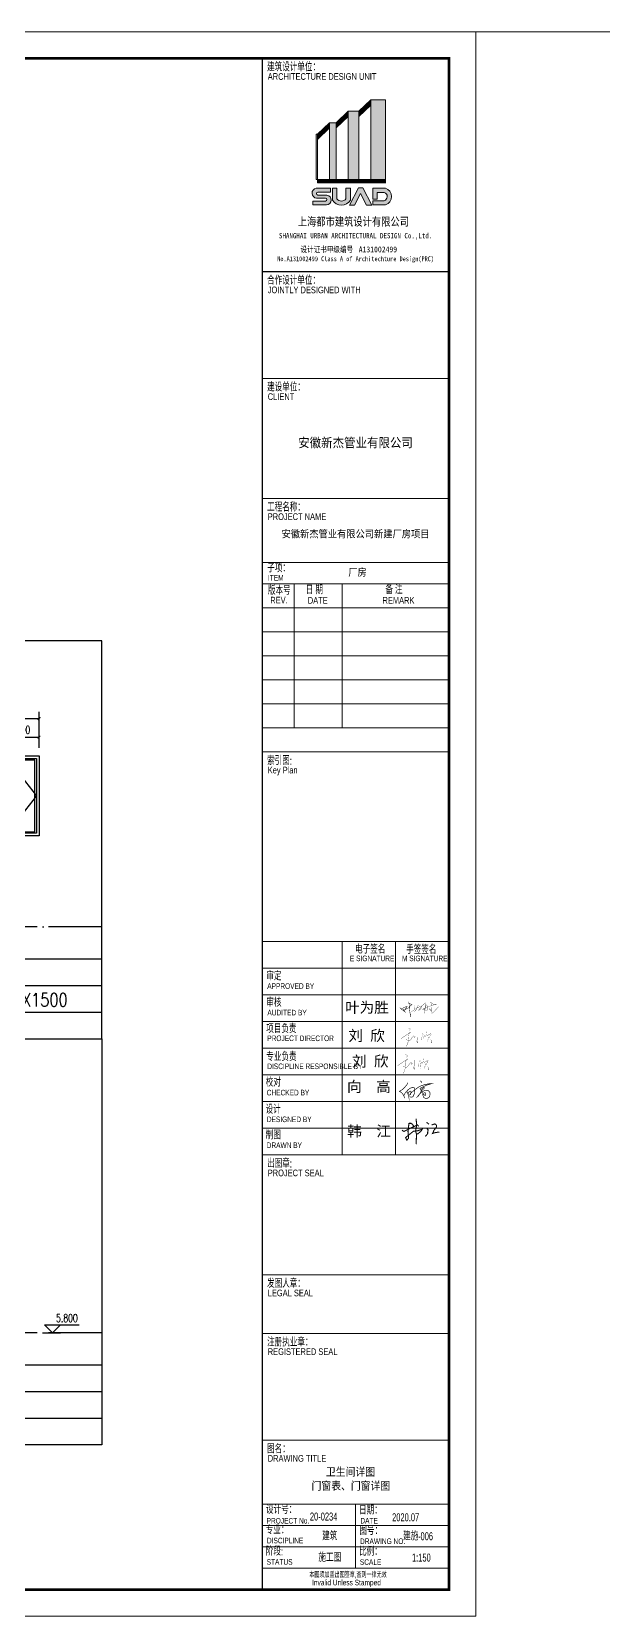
# Model space of a CAD drawing. Extents: x -275060 to -14507, y -783073 to -270523.
# Drawn here: x -159127 to -148416, y -783073 to -753373 of the extents above; entities that cross this region are included whole.
import ezdxf
from ezdxf.enums import TextEntityAlignment as Align

# ---------------------------------------------------------------- set-up
doc = ezdxf.new("R2010")
doc.units = 0
doc.header["$LTSCALE"] = 1000
doc.header["$MEASUREMENT"] = 0
doc.linetypes.add('DOTE', pattern=[2.4200000000000004, 2, -0.2, 0.02, -0.2])
doc.layers.get('Defpoints').update_dxf_attribs({"color": 252})
for name, color, linetype in [('00-tk', 151, 'Continuous'), ('A-Dim1(尺寸标注)', 1, 'Continuous'), ('A-Elv(建筑标高)', 3, 'Continuous'), ('A-Hz(图名)', 7, 'Continuous'), ('AXIS', 3, 'Continuous'), ('C-sheet(通用-图框)', 11, 'Continuous'), ('DOTE', 1, 'Continuous'), ('iicon', 7, 'Continuous'), ('PUB_HATCH', 8, 'Continuous'), ('WINDOW', 4, 'Continuous'), ('签名', 1, 'Continuous')]:
    doc.layers.add(name, color=color, linetype=linetype)
doc.layers.add('TK', color=252, linetype='Continuous', lineweight=13)
doc.layers.add('功能名称', color=255, linetype='Continuous', lineweight=0)
doc.styles.add('_TCH_DIM', font='SIMPLEX', dxfattribs={"bigfont": 'GBCBIG'})
doc.styles.add('_TCH_DIM_T3', font='SIMPLEX', dxfattribs={"width": 0.7058823529411765, "bigfont": 'GBCBIG'})
doc.styles.add('DS6HT', font='simhei.ttf', dxfattribs={"width": 0.8})
doc.styles.add('HZTXT', font='txt.shx', dxfattribs={"width": 0.8, "bigfont": 'hztxt.shx'})
doc.styles.add('T&D', font='haiwenrs.shx', dxfattribs={"width": 0.7, "bigfont": 'hztxt.shx'})
doc.styles.add('TITLE', font='simhei.ttf', dxfattribs={"width": 0.8})
doc.dimstyles.new('_TCH_ARCH&&50', dxfattribs={"dimtxt": 148.75, "dimasz": 50, "dimexe": 125, "dimexo": 150, "dimgap": 63.12500000000001, "dimtad": 1, "dimdec": 0, "dimzin": 0, "dimdsep": 46, "dimtxsty": '_TCH_DIM_T3', "dimblk": 'ARCHTICK', "dimcen": 0.09, "dimclrt": 7, "dimazin": 2, "dimtfac": 1, "dimtdec": 0, "dimtix": 1, "dimtmove": 2, "dimatfit": 3, "dimfxl": 0, "dimtolj": 1, "dimtzin": 0, "dimarcsym": 0})

# ---------------------------------------------------------------- blocks, each defined once
blk = doc.blocks.new('A$C7C122B11')
at = {"layer": 'iicon', "color": 13, "const_width": 7.575757575132871}
for points in [[(244.3624277019408, 611.0290988776833), (279.0327184172347, 604.8438947247341)], [(279.0327184172347, 604.8438947247341), (314.94104956917, 590.6175023976248)], [(321.132111500483, 572.0618899385445), (297.6059042114067, 526.2903457558714)], [(314.94104956917, 590.6175023976248), (321.132111500483, 572.0618899385445)], [(0.0007576050702482, 250.9024336845614), (100.7970233689994, 315.9515967653133)], [(100.7970233689994, 315.9515967653133), (199.0888365005376, 382.8778826375492)], [(179.9224229973042, 234.3780221641064), (213.8051824355498, 214.250624705106)], [(219.8604038188932, 60.7831532410346), (189.0452334616566, -0.0002060187980533)], [(199.0888365005376, 382.8778826375492), (300.5110004848102, 454.8074805347715)], [(213.8051824355498, 214.250624705106), (248.6035759460647, 200.5268653577659)], [(254.2762084448477, 164.2658887512516), (219.8604038188932, 60.7831532410346)], [(248.6035759460647, 200.5268653577659), (284.3176035295473, 195.037831369089)], [(269.9907244815258, 260.035791651113), (254.2762084448477, 164.2658887512516)], [(322.4230265802471, 465.4405168076046), (254.8083938822383, 392.8854461885057)], [(254.8083938822383, 392.8854461885057), (267.3297972941073, 338.4690845052246)], [(267.3297972941073, 338.4690845052246), (269.9907244815258, 260.035791651113)], [(284.3176035295473, 195.037831369089), (312.2474518701201, 200.0697981715202)], [(300.5110004848102, 454.8074805347715), (344.335052675684, 476.0735530804377)], [(312.2474518701201, 200.0697981715202), (331.4783466457156, 219.739658693783)], [(331.4783466457156, 219.739658693783), (382.2285472766962, 294.8917446665)], [(382.2285472766962, 294.8917446665), (411.197833733866, 328.3370370857883)], [(411.197833733866, 328.3370370857883), (434.3741226493148, 348.9182134775911)], [(434.3741226493148, 348.9182134775911), (447.8928364126477, 348.9182134775911)], [(447.8928364126477, 348.9182134775911), (455.0012519170996, 315.0120958685875)], [(455.0012519170996, 315.0120958685875), (462.0279911428223, 291.8895695514511)], [(462.0279911428223, 291.8895695514511), (484.7589294016361, 335.2447174279951)], [(534.5625449493527, 157.8105780906044), (508.7167313428363, 209.4535331269726)], [(574.5237390289549, 108.0541408546269), (534.5625449493527, 157.8105780906044)], [(553.5673253951827, 440.1709960661829), (553.0463167116977, 381.2844891168643)], [(553.0463167116977, 381.2844891168643), (555.0409374145092, 297.5777777298354)], [(555.0409374145092, 297.5777777298354), (561.1933105823118, 211.5237233529333)], [(561.1933105823118, 211.5237233529333), (572.472374806297, 133.6654050473589)], [(572.472374806297, 133.6654050473589), (574.5237390289549, 108.0541408546269)], [(674.2358596608974, 309.3520727169234), (685.6524839333723, 266.1284549657721)], [(685.6524839333723, 266.1284549657721), (692.2622442622667, 224.1059891108889)], [(692.2622442622667, 224.1059891108889), (691.6612788005733, 210.8989552564453)], [(718.076247107354, 415.8895953928587), (741.3754803164627, 413.2289288535248)], [(745.3690204735612, 399.9279449097812), (719.4071405762808, 368.0041741926688)], [(725.6901957900262, 308.6375822850969), (755.2991364721672, 327.3519703953061)], [(741.3754803164627, 413.2289288535248), (745.3690204735612, 399.9279449097812)], [(755.2991364721672, 327.3519703953061), (790.3451380701738, 346.0658887554891)], [(755.8106879024997, 295.5094665060751), (764.9249008636688, 257.2642640059348)], [(762.4943867573747, 217.8052263474092), (761.8865432932507, 180.1674111774191)], [(761.8865432932507, 180.1674111774191), (763.1022302216153, 159.5275159792509)], [(764.9249008636688, 257.2642640059348), (762.4943867573747, 217.8052263474092)], [(790.3451380701738, 346.0658887554891), (816.9320564377123, 356.932625876274)], [(825.9964038813487, 342.4441127988975), (799.4086257637248, 314.6743452963419)], [(816.9320564377123, 356.932625876274), (835.0598915747834, 355.7248974735849)], [(835.0598915747834, 355.7248974735849), (825.9964038813487, 342.4441127988975)], [(850.2705939338775, 438.960449161008), (849.5862326928183, 402.7140348185785)], [(849.5862326928183, 402.7140348185785), (862.5925352753841, 373.3071870035492)], [(857.8002870868659, 469.0512536286842), (850.2705939338775, 438.960449161008)], [(872.1753121516667, 485.4648040432949), (857.8002870868659, 469.0512536286842)], [(862.5925352753841, 373.3071870035492), (875.5979781077476, 363.0487767131999)], [(875.5979781077476, 363.0487767131999), (896.819194834563, 363.0487767131999)], [(892.1808419503502, 201.1333131864667), (875.7338186554844, 163.8633126171771)], [(909.4291525277076, 232.7930841515772), (892.1808419503502, 201.1333131864667)], [(896.819194834563, 363.0487767131999), (924.1996627316112, 381.513727335725)], [(920.8311610448873, 283.4580187543761), (909.4291525277076, 232.7930841515772)], [(923.0759690859123, 310.7749468248803), (920.8311610448873, 283.4580187543761)], [(924.1996627316112, 381.513727335725), (974.1709295882613, 413.6564017615747)], [(950.8966291378019, 293.9757312922738), (936.5216040732339, 278.9300941831898)], [(970.7482636321802, 334.3254158007912), (950.8966291378019, 293.9757312922738)], [(991.2842593678506, 378.0944138225168), (970.7482636321802, 334.3254158007912)], [(974.1709295882613, 413.6564017615747), (997.4443702884018, 421.1789854408707)], [(980.2123949669768, 231.2062671370804), (1007.238645739155, 207.4293784452602)], [(1009.766311629792, 410.9210449010134), (991.2842593678506, 378.0944138225168)], [(997.4443702884018, 421.1789854408707), (1009.766311629792, 410.9210449010134)], [(1033.078441093443, 121.2193669192493), (1002.25037448178, 119.1928634850774)], [(1007.238645739155, 207.4293784452602), (1027.810750987381, 170.7569004462566)], [(1027.810750987381, 170.7569004462566), (1032.673498700839, 145.9395145112649)], [(1032.673498700839, 145.9395145112649), (1033.078441093443, 121.2193669192493)]]:
    blk.add_lwpolyline(points, dxfattribs=at)
blk = doc.blocks.new('A$C2CD672AE')
at = {"layer": '签名', "const_width": 40}
for points in [[(9.920812285970896, 523.2925402219407), (85.64476809604093, 480.0337748597376), (394.0206144819967, 628.6754554281943), (590.4196245889179, 723.3426586687565), (642.8136640558951, 671.9342207829468)], [(461.6739908079617, 655.8767074788921), (413.9479712764733, 738.226304418873), (354.7637216071598, 782.187037571799), (273.5597426663153, 780.4759910698049), (253.3334755222313, 599.6754109035246), (239.4850451382808, 475.8856759928167), (250.6432823608629, 353.0214769686572), (261.9919008868746, 228.0609749183059), (196.5405086646788, 147.6520239780657), (147.917758084368, 247.6385617624037), (315.6064654956572, 382.7673622812144), (446.4496776717715, 488.2049113581888), (599.5712998132221, 501.6631575371139), (775.4302235315554, 563.8311803708784), (726.707836158108, 488.150277487468), (613.1219024430029, 393.5601171250455), (559.0191287468188, 371.9746074373834)], [(540.0881397943012, 958.3370811040513), (550.8489124546759, 861.0706685180776), (567.3179551581852, 712.2073151967488), (523.0104887406342, 494.9340344476514), (559.0191287468188, 371.9746074373834), (543.1768800984137, 0.8530088732950389)], [(945.4105769763701, 587.0399905960076), (993.8340539853089, 536.6299283201806), (976.9954374949448, 454.7190612549894), (974.9030650327913, 387.5056448946707), (886.5252376566641, 288.7475507552736)], [(934.9487146656029, 820.1810444663279), (1023.226905263495, 748.7558213393204)], [(1126.251339889597, 719.3609199295752), (1222.998657129239, 757.1794348801486), (1271.322497345041, 748.7558213393204), (1304.99973032577, 710.9811793784611), (1309.184475250077, 645.8736663977616), (1216.621902949642, 526.1442843894474), (1158.283402010333, 403.9466909407638), (1244.02201854391, 429.4920936296694), (1357.50831548078, 448.4013511012308), (1418.48602727754, 454.7190612549894)]]:
    blk.add_lwpolyline(points, dxfattribs=at)
blk = doc.blocks.new('A$C3CB17D36')
at = {"const_width": 19.8}
for points in [[(484.4964084001258, 543.1565462122599), (520.1129202386364, 516.2902290898237), (530.2890735718538, 479.2582878867397)], [(80.04379926508409, 483.3245182275459), (81.90662597743358, 436.2608653112984), (-4.34517220401176, 331.2727085075858), (-78.27530148279766, 262.4873684884878), (-162.3526845840388, 213.9755951842744), (-95.67428008083516, 171.601331080441), (-53.63557197838236, 121.6414522278392), (-13.77129550796963, 42.71932143150843), (0, 0)], [(-28.95940501802397, 72.78829725229298), (10.14727037428383, 153.4999226881337), (71.03089262000867, 228.0777145799366), (167.4787394450614, 307.1438412381794), (247.932097412624, 338.2782589242815), (277.6491035087529, 336.8301459561044), (299.393270862638, 320.9009107259553), (315.3389814508046, 280.3537624566088), (313.8893713973303, 213.0165279858957), (303.7463548456508, 143.1892565552043), (282.0021874917657, 93.95343047679853), (255.9092065293153, 43.26949143021193), (210.971294871757, 29.51242194243605), (146.4636474923609, 44.71760439838908)], [(64.5606629194881, 180.116118694219), (92.82805896214268, 156.2222658489991), (110.9481846305207, 112.0548314493135), (117.471429871126, 72.23174337394448), (101.8881217963281, 134.1385486491563), (134.8892941173835, 190.4118413703618), (181.276832380252, 221.5462590564603), (200.8465681020898, 208.5132497626655), (197.9473479951484, 167.2420412993342), (178.3776122733179, 104.97320592713), (156.6334449194328, 102.0769799907794), (195.0945020384024, 158.1645863071826), (241.4356495992397, 199.8245719536098), (314.832404044726, 256.8222468681452), (384.7038751147629, 311.6321337773879), (440.2388931854512, 349.2138049200694), (503.2969305113802, 382.5203957683261), (608.641771453491, 419.6374419611639), (706.4904500626872, 439.1869633216447), (790.5678497157642, 454.3921457776014), (852.1762769882189, 454.3921457776014), (715.912931962077, 416.0171632506172), (599.219306105937, 368.2294501403885), (536.1612522281721, 337.0950324542864), (477.4520450626515, 306.6846675423803), (499.1458782743503, 274.3440665564449), (516.5283877926486, 239.6149461754649), (509.5753906060636, 195.624718617124), (467.4001295411654, 130.7052330496408), (427.2981192994703, 62.49641516694101), (399.4860808976155, 42.81658003706252), (467.4001295411654, 130.7052330496408), (525.6854940584817, 186.8616574146727), (612.8627055544857, 233.2623446866855), (671.6553836437306, 241.9633764458667), (728.9963992514749, 239.7881166511215), (768.9173657702268, 207.1592642487194), (790.6924188555495, 168.7297240068583), (790.6924188555495, 121.5991520058196), (781.9823943110532, 49.09058369179547), (744.2389546182239, 15.73664716440908), (691.9787907993959, -10.36644069334579), (628.831092161985, 1.234934985561267), (594.7168086728998, 22.98750325383298), (580.2001010987369, 54.16618740626654), (572.9417555875771, 97.67132394280634), (582.3776113728236, 119.4238922110781), (601.2493394951525, 157.1283483279512), (634.6377751916516, 176.7056642212665), (651.3319930399011, 158.5785239977085), (649.1544827658145, 128.8500080952435), (647.7028202843139, 80.99435196921695), (582.3776113728236, 119.4238922110781)], [(510.8277125129171, 203.5479097504467), (545.3600029207446, 247.0389727405491), (596.8943189469865, 292.7193690718304), (620.1210676174887, 320.9977093045381), (594.7168086728998, 336.9495971531433), (562.0542207689941, 311.5716008401614), (533.7466203095755, 289.8190251521009), (502.7242833371347, 269.0094735791463)], [(572.9417555875771, 97.67132394280634), (557.6992002208208, 137.5510398544247), (556.9733689800705, 178.155832471235), (546.4555307543778, 197.9166563165199)]]:
    blk.add_lwpolyline(points, dxfattribs=at)
blk = doc.blocks.new('5635634563456')
at = {"layer": 'AXIS', "color": 1, "ltscale": 1000}
for points, const_width in [([(456321.4968735353, 227083.6384566817), (456323.2518110435, 227002.9642946861), (456339.923411436, 226888.9681871878), (456349.6981607412, 226736.0108994469), (456363.6954416105, 226550.7854877579), (456388.532304615, 226376.7655627667), (456411.5566266934, 226211.2360450205), (456434.0624306019, 226115.2150155564), (456453.9713605533, 225981.1316658578), (456460.4231145977, 225937.6801696795)], 35), ([(456540.8600411944, 226856.1827712426), (456496.9873901805, 226883.3664587701), (456453.1147391666, 226906.1656894964), (456403.9774504486, 226929.8418208096), (456346.9429866484, 226954.3948065765), (456330.271386256, 226973.6864810884)], 35), ([(456510.8857225387, 226355.5845014946), (456597.6053515714, 226398.629718893), (456645.2724856871, 226426.1786893986), (456716.4860438754, 226465.7802912505), (456769.3218391358, 226501.938323689), (456843.4069145868, 226554.1665466337), (456901.4114584023, 226589.1766457125), (456971.6375419165, 226633.0344078309), (457083.0005074486, 226688.3587707739), (457147.3722830674, 226723.740611484), (457209.8128145108, 226743.6831337169), (457243.2860818899, 226739.1799760944), (457254.8729350695, 226714.7343423723), (457255.5167122647, 226661.3398711723), (457241.354925125, 226610.5186658517), (457205.6544421404, 226553.8616520641), (457186.7061093366, 226523.7904635769), (457156.3219661206, 226496.478454978), (457120.737826306, 226465.7663128794), (457078.6839223526, 226439.9034660875), (457051.1871625321, 226435.8624251095), (457075.4490402833, 226473.8484409685), (457119.603461876, 226542.9795517616), (457168.4528612911, 226613.669473737), (457233.2657095136, 226691.5472233813), (457285.0244344958, 226753.7797157742), (457337.5917925849, 226799.8479058556), (457415.157023535, 226882.8642523419), (457487.295995052, 226939.7263283721), (457542.1622452299, 226981.357469761), (457582.80394764, 227001.6653211052), (457584.8359759438, 226953.941824313), (457565.531226301, 226822.9559986099), (457537.0820433549, 226675.7238918315), (457514.7414449996, 226502.0919935046), (457509.0472728573, 226325.6831049196), (457519.7576625017, 226215.8188286116)], 20), ([(455637.881451799, 226630.6213626868), (456046.0826958741, 226314.4769262232), (455897.5426243895, 226527.8115043262)], 35), ([(455725.8766600048, 226494.9224269953), (455792.5862253162, 226558.9228373328), (455885.0902339679, 226610.4786683344), (455980.262530829, 226658.4789645543), (456073.6559397471, 226692.2569371139), (456140.3655050584, 226710.9236907846), (456191.064816652, 226720.701538301), (456170.6072119614, 226678.9235086825), (456121.686875721, 226626.4787824521), (456065.6508128881, 226550.0338850452), (456000.0353318462, 226460.5206597582), (455930.452706912, 226406.9219377478)], 35), ([(456000.0353318462, 226460.5206597582), (456119.9079003677, 226541.1449327576), (456209.4857602907, 226583.6135769482), (456284.2164485542, 226618.512218124), (456362.4392675342, 226642.2432941236), (456383.3917896016, 226666.6723198801), (456371.5116747126, 226711.4954200025), (456436.4431387742, 226771.1241524457), (456483.8255773943, 226814.0919121376), (456540.8600411944, 226856.1827712426), (456583.855179749, 226882.4895581832)], 35), ([(456473.7164835172, 226131.6091075262), (456467.8449557837, 226097.5761104271), (456460.4231145977, 225937.6801696795)], 10), ([(456722.7335235053, 226779.7802241481), (456706.6953858873, 226722.1333756072), (456709.1424385119, 226662.2206930844), (456719.7459253036, 226611.6821461128), (456740.1374477731, 226592.9339211438), (456760.1210261597, 226585.5976752458), (456773.5794222485, 226591.3036647812)], 20)]:
    blk.add_lwpolyline(points, dxfattribs=dict(at, const_width=const_width))
for points in [[(457511.8943589285, 226413.8875492121, 20, 20, 0), (457568.290770911, 226678.2049373683, 20, 20, 0), (457590.6067167957, 226782.7947919906, 20, 20, 0), (457627.3747450841, 226841.122022116, 20, 20, 0), (457636.1324062726, 226855.0148018837, 20, 20, 0), (457670.2982945656, 226830.3979818893, 20, 20, 0), (457683.7118491472, 226787.501867116, 20, 20, 0), (457720.8650235701, 226668.6872140308, 20, 20, 0), (457721.2699767961, 226592.6818491317, 20, 20, 0), (457721.7555783013, 226501.5396696671, 20, 20, 0), (457712.3275488015, 226436.2896650262, 20, 20, 0), (457674.7695085629, 226435.3960180739, 20, 20, 0), (457629.1632481651, 226445.2263652151, 20, 20, 0), (457579.0858611803, 226451.4820322806, 20, 20, 0), (457468.2000687247, 226480.0794728851, 20, 20, 0), (457411.8629646617, 226504.2085864616, 20, 20, 0), (457344.7950169333, 226517.6136136783, 20, 20, 0), (457423.4881035726, 226562.2971146227, 20, 20, 0), (457641.6825949113, 226659.7070774816, 20, 20, 0), (457902.8006357316, 226748.1803862849, 20, 20, 0), (458181.951370434, 226842.763621807, 20, 20, 0), (458298.3834971389, 226875.2954487913, 20, 20, 0), (458384.2305086917, 226894.0625422546, 20, 20, 0), (458348.859824941, 226902.3944818272, 20, 20, 0), (458319.8952705974, 226902.3944818272, 20, 20, 0), (458243.9730919132, 226890.5529100445, 20, 20, 0), (458219.1516571922, 226886.6815142799, 20, 20, 0), (458165.8566513238, 226893.184349937, 20, 20, 0), (458107.927630047, 226921.2532881675, 20, 20, 0), (458072.3802899878, 226956.7780035156, 20, 20, 0), (458038.1494371435, 226986.162615559, 20, 20, 0), (458000.0202577069, 227028.8059663217, 20, 20, 0), (457974.1065866552, 227048.6420591747, 20, 20, 0), (457984.5822795216, 226931.2784559725, 20, 20, 0), (458001.2774807074, 226820.344626676, 20, 20, 0), (458012.5691491499, 226590.4221508706, 20, 20, 0), (458015.8896978883, 226522.808689595, 20, 20, 0), (457984.3999415407, 226422.8282168595, 20, 20, 0), (457948.0055952329, 226430.1024596857, 20, 20, 0), (457915.4932297827, 226448.045567386, 20, 20, 0), (457886.3777177723, 226495.0856463912, 20, 20, 0), (457874.8323141872, 226513.7388198816, 20, 20, 0), (457864.5410400594, 226548.4301091612, 20, 20, 0), (457913.06689341, 226534.8515287034, 20, 20, 0), (457962.0780489994, 226508.179320385, 20, 20, 0), (457984.8852437794, 226485.871639309, 20, 20, 0), (458023.385732263, 226448.2143725278, 20, 20, 0), (458044.263004124, 226386.2514791533, 20, 20, 0), (458038.7761693213, 226328.3714732277, 20, 20, 0), (458028.4120994662, 226265.6173984466, 20, 20, 0), (458030.8506732873, 226227.233806343, 20, 20, 0), (458031.8775293899, 226211.0709059424, 20, 20, 0), (458086.9386578655, 226240.0283524219, 20, 20, 0), (458165.5836688146, 226297.9083583475, 20, 20, 0), (458305.6771911951, 226444.7871767898, 20, 20, 0), (458436.8802073263, 226588.2352047257, 20, 20, 0), (458486.8104919657, 226642.8254197755, 20, 0, 0), (458657.4685183892, 226830.8808123577, 0, 0, 0)], [(457040.6918023378, 226827.7845800929, 20, 20, 0), (456956.8193904918, 226700.3447395913, 20, 20, 0), (456928.2864684347, 226631.251312051, 20, 20, 0), (456875.2497231229, 226502.8210548261, 20, 20, 0), (456834.0922933408, 226422.8359672434, 20, 20, 0), (456811.7780929098, 226395.7834826446, 20, 20, 0), (456724.1729237637, 226364.2658120954, 20, 0, 0)]]:
    blk.add_lwpolyline(points, format="xyseb", dxfattribs=at)
blk = doc.blocks.new('签名')
at = {"xscale": 1.132661029987503, "yscale": 1.132661029987503, "zscale": 1.132661029987503}
for p in [(-1750.197286959738, 4063.984869675944), (-1860.01269934047, 3062.006437591277)]:
    blk.add_blockref('A$C7C122B11', p, dxfattribs=at)
at = {"layer": '00-tk', "xscale": 1.200000000011642, "yscale": 1.200000000011642, "zscale": 1.200000000011642}
blk.add_blockref('A$C3CB17D36', (-1598.663731149863, 2124.214383500046), dxfattribs=at)
at = {"layer": 'AXIS', "xscale": 0.5, "yscale": 0.5, "zscale": 0.5}
blk.add_blockref('5635634563456', (-229602.1122756614, -107802.1992520302), dxfattribs=at)
at = {"layer": '签名'}
blk.add_blockref('A$C2CD672AE', (-1712.888165873941, 398.6887109705713), dxfattribs=at)
at = {"layer": '功能名称', "color": 7, "style": 'DS6HT'}
for s, p in [('叶为胜', (-3829.900751179666, 5325.834194287425)), ('刘 欣', (-3706.161323272157, 4268.687556041172)), ('刘 欣', (-3567.169852778083, 3309.254102484323)), ('向  高', (-3757.272502305452, 2357.133938182844)), ('韩  江', (-3749.501883157063, 689.2682582947891))]:
    blk.add_text(s, height=400, dxfattribs=at).set_placement(p)
blk = doc.blocks.new('TK-A0')
at = {"layer": 'TK'}
blk.add_line((0, 0), (1189, 1.13686837721616e-13), dxfattribs=at)
blk = doc.blocks.new('A1')
at = {"layer": 'TK'}
h = blk.add_hatch(color=256, dxfattribs=at)
edge = h.paths.add_edge_path()
edge.add_arc((-3485.324434208917, 53219.247438794), 332.045557777653, 288.7014114639595, 432.3606519664875)
edge.add_line((-3384.706519120838, 53535.68114054762), (-3856.285170906689, 53535.68114054762))
edge.add_line((-3856.285170906689, 53535.68114054762), (-3856.285170906689, 53116.99634066783))
edge.add_line((-3856.285170906689, 53116.99634066783), (-3692.597375792218, 53116.99634066783))
edge.add_line((-3692.597375792218, 53116.99634066783), (-3692.597375792218, 53377.9441294726))
edge.add_line((-3692.597375792218, 53377.9441294726), (-3425.627413076116, 53377.9441294726))
edge.add_arc((-3485.542886328651, 53218.64479559101), 170.1944232639128, -72.16722836246669, 69.38777634693889, ccw=False)
edge.add_line((-3433.422572284937, 53056.62746759038), (-3854.337963342667, 53056.62746759038))
edge.add_line((-3854.337963342667, 53056.62746759038), (-3854.337963342667, 52904.73309625406))
edge.add_line((-3854.337963342667, 52904.73309625406), (-3378.85856748221, 52904.73309625406))
edge = h.paths.add_edge_path()
edge.add_arc((-5032.626381790615, 53286.23456887621), 392.4004440335319, 210.13277531338, 329.86722468662)
edge.add_line((-4693.253208243754, 53089.24736738205), (-4693.253208243754, 53535.08309003152))
edge.add_line((-4693.253208243754, 53535.08309003152), (-4861.056931799627, 53535.08309003152))
edge.add_line((-4861.056931799627, 53535.08309003152), (-4861.056931799627, 53137.17602917552))
edge.add_arc((-5032.626381790615, 53259.7799397409), 210.873884244299, 215.5496842554594, 324.45031574454055, ccw=False)
edge.add_line((-5204.19583178754, 53137.17602917552), (-5204.19583178754, 53535.08309003152))
edge.add_line((-5204.19583178754, 53535.08309003152), (-5371.999555343296, 53535.08309003152))
edge.add_line((-5371.999555343296, 53535.08309003152), (-5371.999555343296, 53089.24736738205))
edge = h.paths.add_edge_path()
edge.add_arc((-5947.103981685592, 53345.56367741805), 186.3793725080171, 99.47712962932053, 264.9305596779654)
edge.add_line((-5963.573027312756, 53159.91335818172), (-5630.811498945928, 53159.91335818172))
edge.add_arc((-5630.821079820395, 53105.91148868762), 54.00187034551565, -89.98983475747121, 89.98983475747121, ccw=False)
edge.add_line((-5630.811498945928, 53051.90961919446), (-6102.934440600919, 53051.90961919446))
edge.add_line((-6102.934440600919, 53051.90961919446), (-6102.934440600919, 52906.95795825683))
edge.add_line((-6102.934440600919, 52906.95795825683), (-5588.150143194245, 52906.95795825683))
edge.add_arc((-5604.619188821292, 53092.60827749409), 186.3793725080171, 275.0694403220346, 440.5228703706795)
edge.add_line((-5573.931097710039, 53276.44383325614), (-5916.620642107679, 53276.44383325614))
edge.add_arc((-5916.611061233329, 53330.4457027493), 54.00187034551565, 90.01016524252879, 269.98983475747116, ccw=False)
edge.add_line((-5916.620642107679, 53384.4475722434), (-5437.413493514061, 53384.4475722434))
edge.add_line((-5437.413493514061, 53384.4475722434), (-5437.413493514061, 53529.3992331801))
edge.add_line((-5437.413493514061, 53529.3992331801), (-5977.792072790908, 53529.3992331801))
h.paths.add_polyline_path([(-4397.921101975488, 53541.97730985284), (-4227.229266661452, 53541.97730985284), (-3891.9445960999, 52899.77945052367), (-4088.042954373406, 52899.77945052367), (-4312.575184315443, 53338.62111980934), (-4537.10741425748, 52899.77945052367), (-4733.20577254286, 52899.77945052367)])
for p, q in [((0, 59400), (-84100, 59400)), ((0, 0), (0, 59400)), ((-1000, 58400), (-81600, 58400)), ((-8000, 58400), (-8000, 1000)), ((-1000, 1000), (-1000, 58400)), ((-8000, 50400), (-1000, 50400)), ((-8000, 46400), (-1000, 46400)), ((-8000, 41900), (-1000, 41900)), ((-8000, 39500), (-1000, 39500)), ((-8000, 38700), (-1000, 38700)), ((-8000, 38700), (-1000, 38700)), ((-8000, 38700), (-1000, 38700)), ((-8000, 38700), (-1000, 38700)), ((-8000, 38700), (-1000, 38700)), ((-6800, 38700), (-6800, 33300)), ((-5000, 38700), (-5000, 33300)), ((-8000, 37800), (-1000, 37800)), ((-8000, 36900), (-1000, 36900)), ((-8000, 36000), (-1000, 36000)), ((-8000, 35100), (-1000, 35100)), ((-8000, 34200), (-1000, 34200)), ((-8000, 33300), (-1000, 33300)), ((-8000, 32400), (-1000, 32400)), ((-8000, 25300.08978289366), (-1000, 25300.08978289366)), ((-8000, 25300.08978289366), (-1000, 25300.08978289366)), ((-8000, 25300.08978289366), (-1000, 25300.08978289366)), ((-8000, 25300.08978289366), (-1000, 25300.08978289366)), ((-8000, 25300.08978289366), (-1000, 25300.08978289366)), ((-1000, 25300.08978289366), (-8000, 25300.08978289366)), ((-1000, 25300.08978289366), (-8000, 25300.08978289366)), ((-1000, 25300.08978289366), (-8000, 25300.08978289366)), ((-8000, 25300.08978289366), (-1000, 25300.08978289366)), ((-5000, 17300.08978289366), (-5000, 25300.08978289366)), ((-5000, 25300.08978289366), (-5000, 18900.08978289366)), ((-3000, 18900.08978289366), (-3000, 25300.08978289366)), ((-2999.949347269488, 17300.08978289366), (-2999.949347269488, 25300.08978289366)), ((-1000, 24300.08978289366), (-8000, 24300.08978289366)), ((-1000, 23300.08978289366), (-8000, 23300.08978289366)), ((-1000, 23300.08978289366), (-8000, 23300.08978289366)), ((-1000, 22300.08978289366), (-8000, 22300.08978289366)), ((-1000, 22300.08978289366), (-8000, 22300.08978289366)), ((-1000, 21300.08978289366), (-8000, 21300.08978289366)), ((-1000, 21300.08978289366), (-8000, 21300.08978289366)), ((-1000, 20300.08978289366), (-8000, 20300.08978289366)), ((-1000, 20300.08978289366), (-8000, 20300.08978289366)), ((-1000, 19300.08978289366), (-8000, 19300.08978289366)), ((-1000, 19300.08978289366), (-8000, 19300.08978289366)), ((-1000, 18300.08978289366), (-8000, 18300.08978289366)), ((-1000, 18300.08978289366), (-8000, 18300.08978289366)), ((-8000, 17300.08978289366), (-1000, 17300.08978289366)), ((-8000, 17300.08978289366), (-1000, 17300.08978289366)), ((-1000, 17300.08978289366), (-8000, 17300.08978289366)), ((-1000, 17300.08978289366), (-8000, 17300.08978289366)), ((-8000, 12800.08978289366), (-1000, 12800.08978289366)), ((-1000, 10600.08978289366), (-8000, 10600.08978289366)), ((-1000, 4200), (-8000, 4200)), ((-4500, 4200), (-4500, 1800)), ((-1000, 3400), (-8000, 3400)), ((-1000, 2600), (-8000, 2600)), ((-1000, 1800), (-8000, 1800)), ((-81600, 1000), (-1000, 1000)), ((-1000, 1000), (-8000, 1000)), ((-84100, 0), (0, 0))]:
    blk.add_line(p, q, dxfattribs=at)
at = {"layer": 'TK', "color": 7}
for p, q in [((-4384.259148430778, 56415.14531562291), (-3934.548632442951, 56843.74407926761)), ((-4384.259148430778, 56387.51697189175), (-3934.548632442951, 56816.11573554855)), ((-4384.259148430778, 56359.88862817269), (-3934.548632442951, 56788.4873918239)), ((-4384.259148430778, 56332.26028444804), (-3933.849691235926, 56761.52517736517)), ((-4384.259148430778, 56304.63194072247), (-3934.548632442951, 56733.23070437275)), ((-4384.259148430778, 56277.00359699689), (-3934.548632442951, 56705.6023606481)), ((-4384.259148430778, 56249.37525327783), (-3933.849691235926, 56678.64014619589)), ((-4384.259148430778, 56221.74690955319), (-3933.849691235926, 56651.01180246472)), ((-3384.15541352029, 56843.74407926761), (-3934.548632442951, 56843.74407926761)), ((-3934.548632442951, 56843.74407926761), (-3934.548632442951, 53857.64909301978)), ((-3384.15541352029, 53854.74954772554), (-3384.15541352029, 56843.87035636883)), ((-5934.32978417282, 55557.39902940392), (-5483.920326977968, 55986.66392232198)), ((-5934.32978417282, 55529.77068567276), (-5483.920326977968, 55959.03557859082)), ((-5934.32978417282, 55502.1423419537), (-5483.920326977968, 55931.40723487176)), ((-5934.32978417282, 55474.51399822813), (-5483.920326977968, 55903.77889114618)), ((-5934.32978417282, 55446.88565450907), (-5483.920326977968, 55876.15054742061)), ((-5934.32978417282, 55419.2573107779), (-5483.920326977968, 55848.52220369596)), ((-5233.685134059167, 55986.66392232198), (-5483.920326977968, 55986.66392232198)), ((-5483.920326977968, 55986.66392232198), (-5483.920326977968, 53857.64909301978)), ((-5233.685134059167, 55986.66392232198), (-4784.097769802785, 56415.14531562291)), ((-5233.685134059167, 55959.03557859082), (-4784.097769802785, 56387.51697189175)), ((-5233.685134059167, 55931.40723487176), (-4784.097769802785, 56359.88862817269)), ((-5233.685134059167, 55903.77889114618), (-4784.097769802785, 56332.26028444804)), ((-5233.685134059167, 55876.15054742061), (-4784.097769802785, 56304.63194072247)), ((-5233.685134059167, 55848.52220369596), (-4784.097769802785, 56277.00359699689)), ((-5233.685134059167, 55820.8938599769), (-4783.275676858379, 56250.15875289403)), ((-5233.685134059167, 55793.26551625133), (-4783.275676858379, 56222.53040916286)), ((-5233.685134059167, 53857.64909301978), (-5233.685134059167, 55986.66392232198)), ((-4784.097769802785, 56415.14531562291), (-4784.097769802785, 53857.64909301978)), ((-4784.097769802785, 56415.14531562291), (-4384.259148430778, 56415.14531562291)), ((-4384.259148430778, 53854.74954772554), (-4384.259148430778, 56415.14531562291)), ((-5934.32978417282, 55557.39902940392), (-5984.32978417282, 55557.39902940392)), ((-5984.32978417282, 55557.39902940392), (-5984.32978417282, 53857.64909301978)), ((-5934.32978417282, 55557.39902940392), (-5934.32978417282, 53857.64909301978)), ((-5933.555221134331, 55392.36716807447), (-5483.145763939596, 55821.63206099253)), ((-5933.555221134331, 55364.73882434983), (-5483.145763939596, 55794.00371726789)), ((-5984.32978417282, 53857.64909301978), (-5924.748053681804, 53857.64909301978)), ((-5934.32978417282, 53857.64909301978), (-5934.32978417282, 53737.64909301419)), ((-5934.32978417282, 53837.64909301419), (-3384.15541352029, 53837.64909301419)), ((-5934.32978417282, 53837.64909301419), (-3384.15541352029, 53837.64909301419)), ((-5934.32978417282, 53817.64909301419), (-3384.15541352029, 53817.64909301419)), ((-5934.32978417282, 53797.64909301419), (-3384.15541352029, 53797.64909301419)), ((-5934.32978417282, 53777.64909301978), (-3384.15541352029, 53777.64909301978)), ((-5934.32978417282, 53737.64909301419), (-3384.15541352029, 53737.64909301419)), ((-5924.748053681804, 53857.64909301978), (-3384.15541352029, 53857.64909301978)), ((-5491.920326971915, 53857.64909301978), (-5230.68513405323, 53857.64909301978)), ((-4782.097769796848, 53857.64909301978), (-4382.259148436831, 53857.64909301978)), ((-3937.548632442951, 53857.64909301978), (-3384.15541352029, 53857.64909301978)), ((-3384.15541352029, 53717.64909301419), (-3384.15541352029, 53847.64909301419))]:
    blk.add_line(p, q, dxfattribs=at)
at = {"layer": 'TK', "const_width": 100}
blk.add_lwpolyline([(-81600, 58400), (-1000, 58400), (-1000, 1000), (-81600, 1000)], close=True, dxfattribs=at)
at = {"layer": 'TK', "const_width": 50}
for points in [[(-8000, 1000), (-8000, 58400)], [(-8000, 50400), (-1000, 50400)]]:
    blk.add_lwpolyline(points, dxfattribs=at)
at = {"layer": 'TK', "color": 7}
for points in [[(-5977.792072790908, 53529.3992331801), (-5437.413493514061, 53529.3992331801), (-5437.413493514061, 53384.4475722434), (-5916.620642107679, 53384.4475722434)], [(-5371.999555343296, 53535.08309003152), (-5204.19583178754, 53535.08309003152), (-5204.19583178754, 53137.17602917552)], [(-5371.999555343296, 53535.08309003152), (-5371.999555343296, 53089.24736738205)], [(-4693.253208243754, 53535.08309003152), (-4861.056931799627, 53535.08309003152), (-4861.056931799627, 53137.17602917552)], [(-4397.921101975488, 53541.97730985284), (-4733.20577254286, 52899.77945052367), (-4537.10741425748, 52899.77945052367), (-4312.575184315443, 53338.62111980934)], [(-4693.253208243754, 53535.08309003152), (-4693.253208243754, 53089.24736738205)], [(-4397.921101975488, 53541.97730985284), (-4227.229266661452, 53541.97730985284), (-3891.9445960999, 52899.77945052367), (-4088.042954373406, 52899.77945052367), (-4312.575184315443, 53338.62111980934)], [(-3856.285170906689, 53116.99634066783), (-3856.285170906689, 53535.68114054762), (-3384.706519120838, 53535.68114054762)], [(-5630.811498945928, 53051.90961919446), (-6102.934440600919, 53051.90961919446), (-6102.934440600919, 52906.95795825683), (-5588.150143194245, 52906.95795825683)], [(-5630.811498945928, 53159.91335818172), (-5963.573027312756, 53159.91335818172)], [(-5916.620642107679, 53276.44383325614), (-5573.931097710039, 53276.44383325614)], [(-3856.285170906689, 53116.99634066783), (-3692.597375792218, 53116.99634066783), (-3692.597375792218, 53377.9441294726), (-3425.627413076116, 53377.9441294726)], [(-3854.337963342667, 53056.62746759038), (-3433.422572284937, 53056.62746759038)], [(-3854.337963342667, 53056.62746759038), (-3854.337963342667, 52904.73309625406), (-3378.85856748221, 52904.73309625406)]]:
    blk.add_lwpolyline(points, dxfattribs=at)
at = {"layer": 'TK'}
blk.add_lwpolyline([(-8000, 6600), (-1000, 6600), (-1000, 4200), (-8000, 4200)], close=True, dxfattribs=at)
at = {"layer": 'TK', "color": 7}
for centre, radius, start, end in [((-5947.103981685592, 53345.56367741805), 186.3793725080171, 99.47712962932053, 264.9305596779654), ((-3485.324434208917, 53219.247438794), 332.045557777653, 288.7014114639595, 72.36065196648745), ((-5916.611061233329, 53330.4457027493), 54.00187034551565, 90.01016524252879, 269.9898347574712), ((-5630.821079820395, 53105.91148868762), 54.00187034551565, 270.0101652425288, 89.98983475747121), ((-5604.619188821292, 53092.60827749409), 186.3793725080171, 275.0694403220346, 80.52287037067946), ((-5032.626381790615, 53286.23456887621), 392.4004440335319, 210.13277531338, 329.86722468662), ((-5032.626381790615, 53259.7799397409), 210.873884244299, 215.5496842554594, 324.4503157445405), ((-3485.542886328651, 53218.64479559101), 170.1944232639128, 287.8327716375333, 69.38777634693889)]:
    blk.add_arc(centre, radius, start, end, dxfattribs=at)
for points in [[(-4384.259148430778, 56415.14531562291), (-4384.104235827923, 56387.66461209673), (-3933.849691235926, 56844.41020854097), (-3933.849691235926, 56816.7818648098)], [(-4384.259148430778, 56359.88862817269), (-4384.104235827923, 56332.4079246521), (-3933.849691235926, 56789.15352109075), (-3933.849691235926, 56761.52517736517)], [(-4384.259148430778, 56304.63194072247), (-4384.104235827923, 56277.15123720188), (-3933.849691235926, 56733.89683364052), (-3933.849691235926, 56706.26848991495)], [(-4383.639498007251, 56249.9658140894), (-4383.484585392522, 56222.48511056881), (-3933.230040806578, 56679.23070700746), (-3933.230040806578, 56651.60236328281)], [(-3934.548632442951, 53857.64909301978), (-3384.15541352029, 53857.64909301978), (-3934.548632442951, 56843.74407926761), (-3384.15541352029, 56843.74407926761)], [(-5934.32978417282, 55557.39902940392), (-5934.174871569849, 55529.91832588334), (-5483.920326977968, 55986.66392232198), (-5483.920326977968, 55959.03557859082)], [(-5934.019958955003, 55502.43762235623), (-5933.865046352148, 55474.95691884123), (-5483.610501760151, 55931.70251527987), (-5483.610501760151, 55904.07417155523)], [(-5933.71013374324, 55447.47621532064), (-5933.555221134331, 55419.99551179446), (-5483.300676542567, 55876.7411082387), (-5483.300676542567, 55849.11276451312)], [(-5483.920326977968, 53857.64909301978), (-5233.685134059167, 53857.64909301978), (-5483.920326977968, 55986.66392232198), (-5233.685134059167, 55986.66392232198)], [(-5233.685134059167, 55986.66392232198), (-5233.530221450375, 55959.18321879487), (-4783.275676858379, 56415.92881524004), (-4783.275676858379, 56388.30047151446)], [(-5233.685134059167, 55931.40723487176), (-5233.530221450375, 55903.92653135024), (-4783.275676858379, 56360.67212778889), (-4783.275676858379, 56333.04378406983)], [(-5233.685134059167, 55876.15054742061), (-5233.530221450375, 55848.66984390002), (-4783.275676858379, 56305.41544033866), (-4783.275676858379, 56277.78709661402)], [(-5233.065483629704, 55821.48442078847), (-5232.910571020795, 55794.00371726789), (-4782.656026428915, 56250.74931370653), (-4782.656026428915, 56223.12096998096)], [(-4784.097769802785, 53857.64909301978), (-4384.259148430778, 53857.64909301978), (-4784.097769802785, 56415.14531562291), (-4384.259148430778, 56415.14531562291)], [(-5984.32978417282, 53857.64909301978), (-5924.748053681804, 53857.64909301978), (-5984.32978417282, 55557.39902940392), (-5934.32978417282, 55557.39902940392)], [(-5932.935570704984, 55392.95772888698), (-5932.780658096075, 55365.47702536546), (-5482.526113510132, 55822.2226218041), (-5482.526113510132, 55794.59427808505)], [(-5934.32978417282, 53837.64909301419), (-5934.32978417282, 53857.64909301978), (-3384.15541352029, 53837.64909301419), (-3384.15541352029, 53857.64909301978)], [(-5934.32978417282, 53797.64909301419), (-5934.32978417282, 53817.64909301419), (-3384.15541352029, 53797.64909301419), (-3384.15541352029, 53817.64909301419)], [(-5934.32978417282, 53757.64909301978), (-5934.32978417282, 53777.64909301978), (-3384.15541352029, 53757.64909301978), (-3384.15541352029, 53777.64909301978)], [(-5934.32978417282, 53717.64909301419), (-5934.32978417282, 53737.64909301419), (-3384.15541352029, 53717.64909301419), (-3384.15541352029, 53737.64909301419)]]:
    blk.add_solid(points, dxfattribs=at)
at = {"layer": 'TK', "style": 'T&D', "width": 0.7}
for s, height, p in [('建筑设计单位：', 300, (-7817.913540500449, 57918.41292128526)), ('ARCHITECTURE DESIGN UNIT', 250, (-7793.142484295415, 57595.91104215942)), ('合作设计单位：', 300, (-7817.913540500449, 49918.41292128526)), ('JOINTLY DESIGNED WITH', 250, (-7793.142484295415, 49595.91104215942)), ('建设单位：', 300, (-7817.913540500449, 45918.41292128526)), ('CLIENT', 250, (-7793.142484295415, 45595.91104215942)), ('工程名称：', 300, (-7817.913540500449, 41418.41292128526)), ('PROJECT NAME', 250, (-7793.142484295415, 41095.91104215942)), ('子项：', 300, (-7810.524636906339, 39138.21548606176)), ('版本号', 300, (-7785.425761705614, 38295.41269419808)), ('ITEM', 210, (-7785.639379656292, 38823.44526685495)), ('日 期', 300, (-6366.894247442484, 38317.9663388012)), ('备 注', 300, (-3386.082033878542, 38331.28813017625)), ('REV.', 250, (-7699.266444426728, 37966.3905761186)), ('DATE', 250, (-6291.086021017982, 37957.09145095944)), ('REMARK', 250, (-3491.970590931131, 37960.77190781198)), ('索引图:', 300, (-7817.913540500449, 31918.41292128526)), ('Key Plan', 250, (-7793.142484295415, 31595.91104215942)), ('电子签名', 300, (-4520.518350905157, 24847.78017822467)), ('手签签名', 300, (-2605.306727868272, 24835.0891830381)), ('E SIGNATURE', 210, (-4713.510628092336, 24558.21938229166)), ('M SIGNATURE', 210, (-2763.248452782631, 24558.21938229166)), ('审定', 300, (-7844.754606038332, 23842.25692117773)), ('审核', 300, (-7845.606095653726, 22851.71875053644)), ('APPROVED BY', 210, (-7812.561300069094, 23519.82550198399)), ('AUDITED BY', 210, (-7807.3590484499, 22524.16394041199)), ('项目负责', 300, (-7849.185559701873, 21866.58865781408)), ('PROJECT DIRECTOR', 210, (-7810.824786144542, 21561.60894131102)), ('专业负责', 300, (-7847.20263867965, 20817.76667496562)), ('DISCIPLINE RESPONSIBLE BY', 210, (-7811.774408382131, 20511.85587599874)), ('校对', 300, (-7867.343867331743, 19858.71859064139)), ('CHECKED BY', 210, (-7832.785636442946, 19526.29095314723)), ('设计', 300, (-7874.256388330366, 18844.39345675148)), ('DESIGNED BY', 210, (-7828.071824926184, 18524.36140294094)), ('制图', 300, (-7870.000398290111, 17878.3295929553)), ('DRAWN BY', 210, (-7834.383637499763, 17553.07080293912)), ('出图章:', 300, (-7817.913540500449, 16818.50270417891)), ('PROJECT SEAL', 250, (-7793.142484295415, 16496.00082505308)), ('发图人章：', 300, (-7817.913540500449, 12318.50270417891)), ('LEGAL SEAL', 250, (-7793.142484295415, 11996.00082505308)), ('注册执业章：', 300, (-7817.913540500449, 10118.50270417891)), ('REGISTERED SEAL', 250, (-7793.142484295415, 9796.000825053081)), ('图名：', 300, (-7817.913540500449, 6118.412921285257)), ('DRAWING TITLE', 250, (-7793.142484295415, 5795.911042159423)), ('设计号：', 300, (-7856.773148661829, 3844.908503157087)), ('PROJECT No.', 210, (-7835.418838918209, 3476.771172111854)), ('日期：', 300, (-4370.826351630734, 3821.20343616046)), ('DATE', 210, (-4321.324769616127, 3477.786100750789)), ('专业：', 300, (-7867.269507795572, 3082.253412705846)), ('图号：', 300, (-4357.142738562776, 3055.306618815288)), ('阶段:', 300, (-7867.021642667009, 2280.431436652318)), ('DISCIPLINE', 210, (-7825.060992646264, 2735.429582918063)), ('比例：', 300, (-4368.089629012393, 2271.67633664608)), ('DRAWING NO.', 210, (-4335.008382678032, 2709.154533332214)), ('STATUS', 210, (-7833.437375926878, 1933.408715951256)), ('SCALE', 210, (-4340.480369871831, 1928.259976178408))]:
    blk.add_text(s, height=height, dxfattribs=at).set_placement(p)
at = {"layer": 'TK', "color": 7, "style": 'TITLE', "width": 0.8}
for s, height, p in [('上海都市建筑设计有限公司 ', 310, (-4500, 52124.86593937874)), ('SHANGHAI URBAN ARCHITECTURAL DESIGN Co.,Ltd.', 200, (-4500, 51652.72913471423)), ('No.A131002499 Class A of Architechture Design(PRC)', 180, (-4500, 50796.64609627146))]:
    blk.add_text(s, height=height, dxfattribs=at).set_placement(p, align=Align.CENTER)
for s, p in [('设计证书甲级编号', (-6564.097336101579, 51128.98696273565)), ('A131002499', (-4383.465685111238, 51128.6525530098))]:
    blk.add_text(s, height=220, dxfattribs=at).set_placement(p)
at = {"layer": 'TK', "style": 'T&D', "width": 0.7}
for s, height, p in [('Invalid Unless Stamped', 210, (-4842.339676469564, 1239.937470406294)), ('本图须加盖出图签章,否则一律无效', 200, (-4784.1572246789, 1563.625030946918))]:
    blk.add_text(s, height=height, dxfattribs=at).set_placement(p, align=Align.MIDDLE)
blk = doc.blocks.new('_ArchTick')
at = {"color": 0, "linetype": 'ByBlock', "const_width": 0.4}
blk.add_lwpolyline([(-0.5, -0.5), (0.5, 0.5)], dxfattribs=at)
blk = doc.blocks.new('*D31')
at = {"layer": 'A-Dim1(尺寸标注)', "color": 0, "lineweight": -2, "transparency": 16777216}
for p, q in [((-160189.318358971, -766719.5328082183), (-160189.318358971, -766121.7726371716)), ((-160189.318358971, -766246.7726371716), (-158989.318358971, -766246.7726371716)), ((-158989.318358971, -766719.5328082183), (-158989.318358971, -766121.7726371716))]:
    blk.add_line(p, q, dxfattribs=at)
at = {"layer": 'Defpoints', "color": 0, "transparency": 16777216}
for p in [(-158989.318358971, -766246.7726371716), (-160189.318358971, -766869.5328082183), (-158989.318358971, -766869.5328082183)]:
    blk.add_point(p, dxfattribs=at)
at = {"layer": 'A-Dim1(尺寸标注)', "color": 0, "lineweight": -2, "transparency": 16777216, "xscale": 50, "yscale": 50, "zscale": 50, "rotation": 180}
blk.add_blockref('_ArchTick', (-160189.318358971, -766246.7726371716), dxfattribs=at)
at = {"layer": 'A-Dim1(尺寸标注)', "color": 0, "lineweight": -2, "transparency": 16777216, "xscale": 50, "yscale": 50, "zscale": 50}
blk.add_blockref('_ArchTick', (-158989.318358971, -766246.7726371716), dxfattribs=at)
at = {"layer": 'A-Dim1(尺寸标注)', "color": 7, "transparency": 16777216, "insert": (-159589.318358971, -766109.2726371716), "char_height": 148.75, "attachment_point": 5, "style": '_TCH_DIM_T3'}
blk.add_mtext('\\A1;1200', dxfattribs=at)
blk = doc.blocks.new('*D33')
at = {"layer": 'A-Dim1(尺寸标注)', "color": 0, "lineweight": -2, "transparency": 16777216}
for p, q in [((-159589.318358971, -766797.0328082183), (-159589.318358971, -766470.2794178694)), ((-158989.318358971, -766797.0328082183), (-158989.318358971, -766470.2794178694)), ((-159589.318358971, -766595.2794178694), (-158989.318358971, -766595.2794178694))]:
    blk.add_line(p, q, dxfattribs=at)
at = {"layer": 'Defpoints', "color": 0, "transparency": 16777216}
for p in [(-158989.318358971, -766595.2794178694), (-159589.318358971, -766947.0328082183), (-158989.318358971, -766947.0328082183)]:
    blk.add_point(p, dxfattribs=at)
at = {"layer": 'A-Dim1(尺寸标注)', "color": 0, "lineweight": -2, "transparency": 16777216, "xscale": 50, "yscale": 50, "zscale": 50, "rotation": 180}
blk.add_blockref('_ArchTick', (-159589.318358971, -766595.2794178694), dxfattribs=at)
at = {"layer": 'A-Dim1(尺寸标注)', "color": 0, "lineweight": -2, "transparency": 16777216, "xscale": 50, "yscale": 50, "zscale": 50}
blk.add_blockref('_ArchTick', (-158989.318358971, -766595.2794178694), dxfattribs=at)
at = {"layer": 'A-Dim1(尺寸标注)', "color": 7, "transparency": 16777216, "insert": (-159289.318358971, -766457.7794178694), "char_height": 148.75, "attachment_point": 5, "style": '_TCH_DIM_T3'}
blk.add_mtext('\\A1;600', dxfattribs=at)

msp = doc.modelspace()

# ---------------------------------------------------------------- linework, layer by layer
at = {"layer": 'A-Elv(建筑标高)'}
for p, q in [((-158920.5698351625, -777760.4654048966), (-158584.6704379625, -777760.4654048966)), ((-158734.6704379625, -777760.4654048966), (-158884.6704379625, -777610.4654048966)), ((-158884.6704379625, -777610.4654048966), (-158234.4511910633, -777610.4654048966)), ((-158734.6704379625, -777760.4654048966), (-158584.6704379625, -777610.4654048966))]:
    msp.add_line(p, q, dxfattribs=at)
at = {"layer": 'C-sheet(通用-图框)'}
for p, q in [((-179537.818358971, -770747.0327937404), (-157811.6109350042, -770747.0327997183)), ((-179537.818358971, -771247.0327937404), (-157811.6109350042, -771247.0327997183)), ((-179537.818358971, -771747.0327937413), (-157811.6109350042, -771747.0327997188)), ((-179537.818358726, -778360.4653895692), (-157811.6109347593, -778360.4653950614)), ((-179537.818358726, -778860.4653895692), (-157811.6109347593, -778860.4653950614)), ((-179537.818358726, -779360.4653895699), (-157811.6109347593, -779360.4653950619))]:
    msp.add_line(p, q, dxfattribs=at)
for points in [[(-157811.6109350042, -772247.0327997169), (-157811.6109350044, -764787.7726431497), (-179537.818358971, -764787.7726371716), (-179537.818358971, -772247.0327937385), (-157811.6109350042, -772247.0327997169)], [(-157811.6109347596, -772247.0327992308), (-157811.6109347593, -779860.46539506), (-179537.818358726, -779860.4653894609), (-179537.8183587264, -772247.0327937385), (-157811.6109347596, -772247.0327992308)]]:
    msp.add_lwpolyline(points, dxfattribs=at)
at = {"layer": 'DOTE', "color": 1, "linetype": 'DOTE', "ltscale": 0.5}
for p, q in [((-157811.6109350042, -770147.0328078995), (-179537.818358971, -770147.0328020894)), ((-157811.6109347593, -777760.4654032427), (-179537.8183587262, -777760.4653978605))]:
    msp.add_line(p, q, dxfattribs=at)
at = {"layer": 'PUB_HATCH'}
msp.add_lwpolyline([(-159589.318358971, -766997.0327945091), (-159039.318358971, -767697.0328082183), (-159589.318358971, -768397.0328082183)], dxfattribs=at)
at = {"layer": 'WINDOW'}
for points in [[(-158989.318358971, -768447.0328082183), (-160189.318358971, -768447.0328082183), (-160189.318358971, -766947.0328082183), (-158989.318358971, -766947.0328082183)], [(-159039.318358971, -768397.0328082183), (-160139.318358971, -768397.0328082183), (-160139.318358971, -766997.0328082183), (-159039.318358971, -766997.0328082183)], [(-159069.318358971, -767027.0328082183), (-159559.318358971, -767027.0328082183), (-159559.318358971, -768367.0328082183), (-159069.318358971, -768367.0328082183)]]:
    msp.add_lwpolyline(points, close=True, dxfattribs=at)

# ---------------------------------------------------------------- block references
at = {"layer": '00-tk', "xscale": 0.5, "yscale": 0.5, "zscale": 0.5}
msp.add_blockref('签名', (-151339.0497858218, -774423.3106294567), dxfattribs=at)
at = {"layer": 'TK'}
for name, p, xscale, yscale, zscale in [('TK-A0', (-192857.1934848411, -753372.697736917), 150, 150, 150), ('A1', (-150807.1934848411, -783072.697736917), 0.5, 0.5, 0.5)]:
    msp.add_blockref(name, p, dxfattribs=dict(at, xscale=xscale, yscale=yscale, zscale=zscale))

# ---------------------------------------------------------------- texts
at = {"layer": 'A-Elv(建筑标高)', "color": 7, "style": '_TCH_DIM', "width": 0.7058823529411765}
msp.add_text('5.800', height=148.75, dxfattribs=at).set_placement((-158669.4511910633, -777557.9654048966))
at = {"layer": 'A-Hz(图名)', "style": 'HZTXT', "width": 0.8}
msp.add_text('1200X1500', height=250, dxfattribs=at).set_placement((-159995.3294215325, -771642.0062480151))
at = {"layer": 'TK', "color": 2}
for s, height, style, width, p in [('安徽新杰管业有限公司', 175, 'TITLE', 0.9, (-153058.7351187377, -761162.4477145391)), ('安徽新杰管业有限公司新建厂房项目', 137.5, 'TITLE', 0.9, (-153058.7351187377, -762853.4991095195)), ('建筑', 150, 'T&D', 0.7, (-153540.7210844366, -781647.1590997697)), ('建施-', 150, 'T&D', 0.7, (-152001.4754731713, -781647.1590997697)), ('施工图', 150, 'T&D', 0.7, (-153540.7210844366, -782047.1590997697)), ('1:150', 150, 'T&D', 0.7, (-151825.8271396293, -782047.1590997697))]:
    msp.add_text(s, height=height, dxfattribs=dict(at, style=style, width=width)).set_placement(p, align=Align.CENTER)
for s, height, style, width, p in [('厂房', 137.5, 'TITLE', 0.9, (-153194.2484977565, -763572.5257501373)), ('20-0234', 150, 'T&D', 0.7, (-153914.1931381298, -781277.8559147242)), ('2020.07', 150, 'T&D', 0.7, (-152373.1568787157, -781291.5239987496))]:
    msp.add_text(s, height=height, dxfattribs=dict(at, style=style, width=width)).set_placement(p)
at = {"layer": 'TK', "color": 3, "style": 'TITLE', "width": 0.9}
for s, p in [('卫生间详图', (-153152.6156936514, -780439.2726371716)), ('门窗表、门窗详图', (-153146.1891454879, -780702.6411290128))]:
    msp.add_text(s, height=150, dxfattribs=at).set_placement(p, align=Align.CENTER)
at = {"layer": 'TK', "color": 3, "style": 'T&D', "width": 0.7}
msp.add_text('006', height=150, dxfattribs=at).set_placement((-151841.0333930908, -781647.1590997697))

# ---------------------------------------------------------------- dimensions: what is measured, and where the dimension line sits
at = {"layer": 'A-Dim1(尺寸标注)'}
for p1, p2, distance, picture, middle in [((-160189.318358971, -766869.5328082183), (-158989.318358971, -766869.5328082183), 622.7601710467134, '*D31', (-159589.318358971, -766109.2726371716)), ((-159589.318358971, -766947.0328082183), (-158989.318358971, -766947.0328082183), 351.75339034886565, '*D33', (-159289.318358971, -766457.7794178694))]:
    dim = msp.add_aligned_dim(p1=p1, p2=p2, distance=distance, dimstyle='_TCH_ARCH&&50', dxfattribs=at)
    dim.commit()
    dim.dimension.update_dxf_attribs({"geometry": picture, "text_midpoint": middle})

doc.saveas('drawing.dxf')
